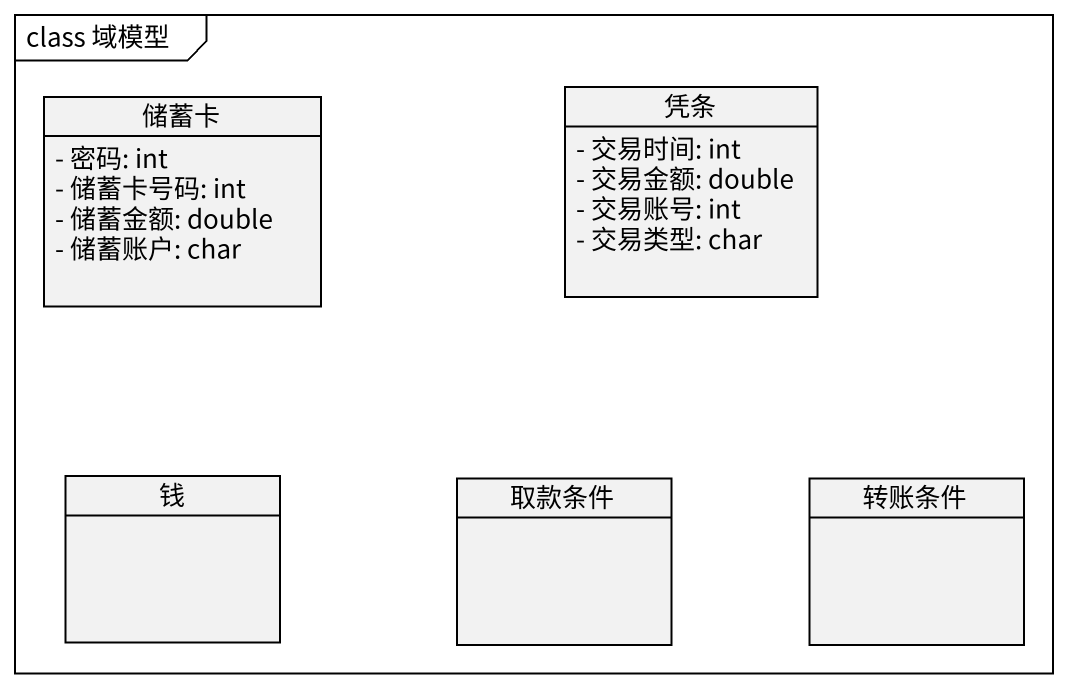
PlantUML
@startuml
mainframe class 域模型
hide circle
hide empty members
skinparam classAttributeIconSize 0
class 储蓄卡 {
  - 密码: int
  - 储蓄卡号码: int
  - 储蓄金额: double
  - 储蓄账户: char
}
class 凭条 {
  - 交易时间: int
  - 交易金额: double
  - 交易账号: int
  - 交易类型: char
}
class 钱
class 取款条件
class 转账条件
@enduml
